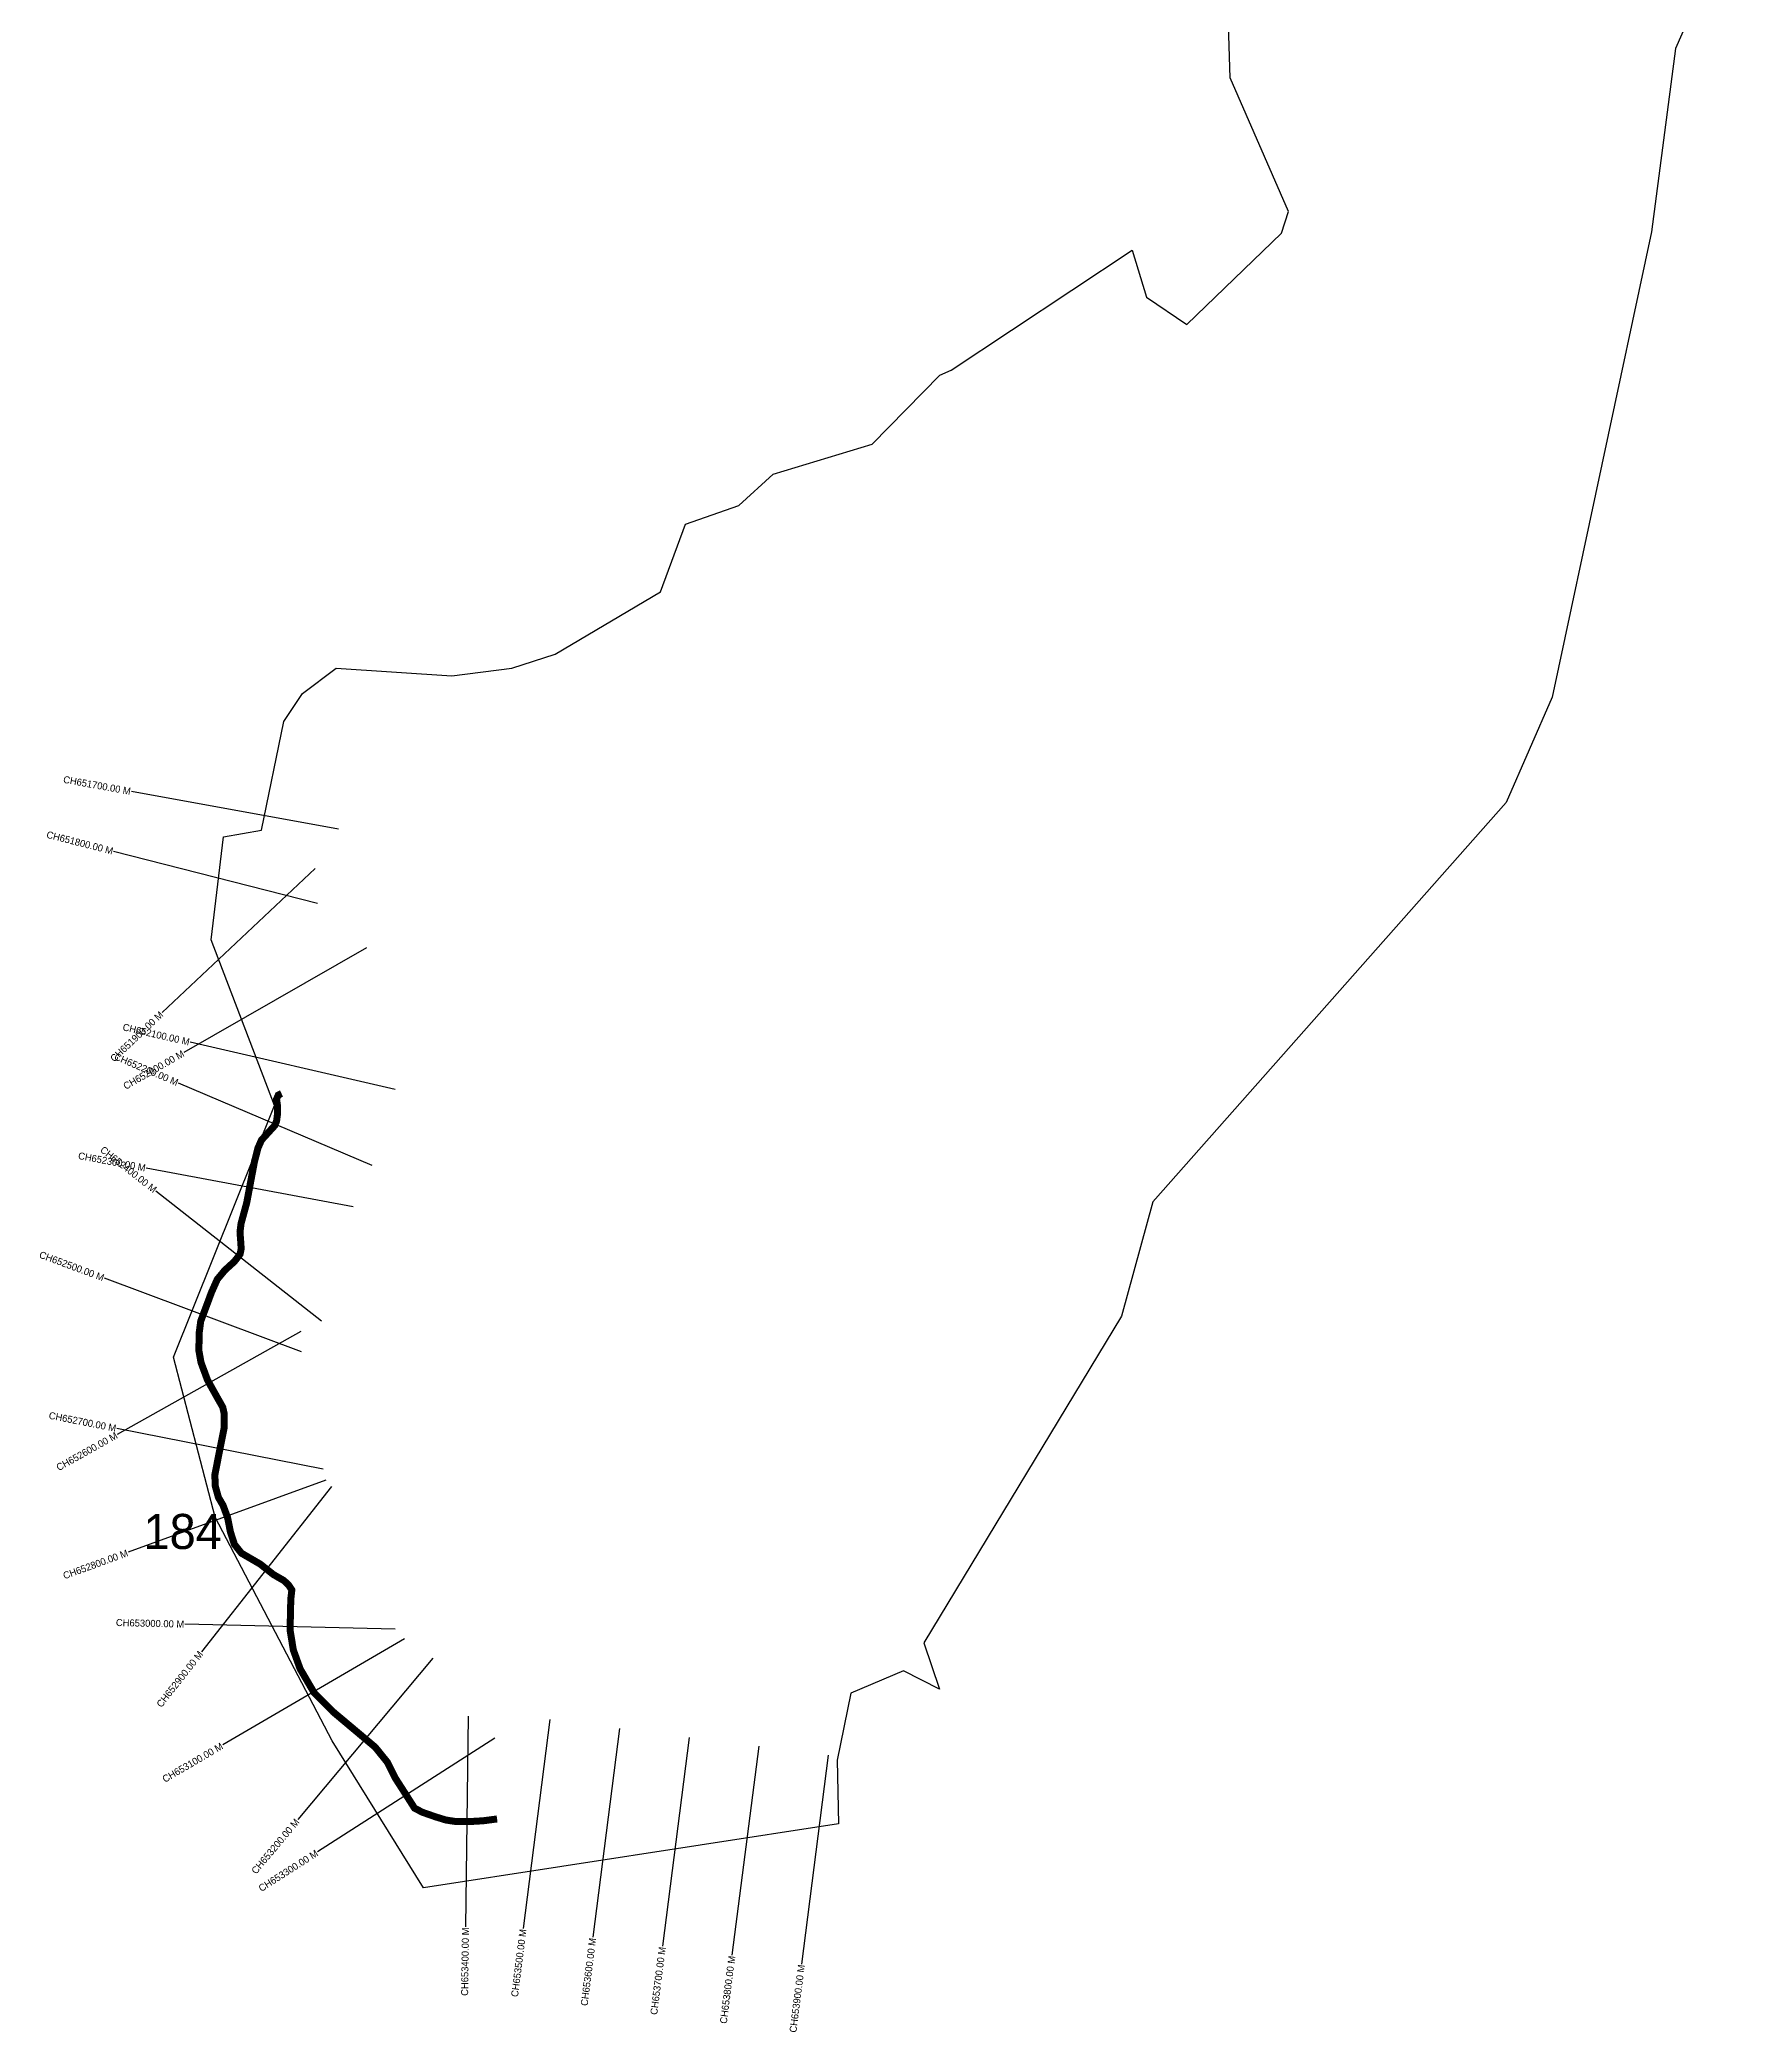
# Model space of a CAD drawing. Header units: metres. Extents: x 331616 to 336105, y 1791343 to 1797022.
# Drawn here: x 331616 to 334035, y 1791343 to 1794182 of the extents above; entities that cross this region are included whole.
import ezdxf
from ezdxf.enums import TextEntityAlignment as Align

# ---------------------------------------------------------------- set-up
doc = ezdxf.new("R2010")
doc.units = ezdxf.units.M
for name, color, linetype in [('CS', 134, 'Continuous'), ('CSMark', 6, 'Continuous'), ('UNPROTECTED', 10, 'Continuous')]:
    doc.layers.add(name, color=color, linetype=linetype)

msp = doc.modelspace()

# ---------------------------------------------------------------- linework, layer by layer
at = {"color": 6}
msp.add_lwpolyline([(334035.2, 1794369.5), (333947.1, 1794169.9), (333913, 1793909), (333771.4, 1793245.6), (333706, 1793095.5), (333202, 1792526.3), (333157.8, 1792363.5), (332875.7, 1791898), (332898.1, 1791831.7), (332847, 1791857.8), (332771.5, 1791826.3), (332752.4, 1791730.9), (332754, 1791640), (332162.8, 1791548.5), (332032.6, 1791758.3), (331865.6, 1792077.1), (331806, 1792304.8), (331950.4, 1792663.6), (331860, 1792899.7), (331877.4, 1793046.7), (331931.8, 1793056.1), (331963.5, 1793210.8), (331989.9, 1793250.7), (332037.9, 1793286.8), (332202.9, 1793276.1), (332288.7, 1793287.1), (332350.5, 1793307.1), (332500.4, 1793395.8), (332536.2, 1793492.3), (332611.9, 1793519), (332660.8, 1793563.6), (332802.3, 1793606.1), (332898.8, 1793704.6), (332914.7, 1793711.6), (333173, 1793882.7), (333193.1, 1793815.9), (333250.5, 1793776.9), (333385.5, 1793906.8), (333395.4, 1793937.7), (333312.6, 1794128.3), (333306.6, 1794309.8)], dxfattribs=at)
at = {"layer": 'CS'}
for p, q in [((332041.3, 1793057.7), (331746.1, 1793111.1)), ((332011.5, 1792951.5), (331720.8, 1793025.8)), ((332008.3, 1793001.6), (331789.9, 1792796)), ((332081.3, 1792888.4), (331821, 1792739.2)), ((332122.3, 1792686.5), (331829.9, 1792753.7)), ((332089.3, 1792578.1), (331813.3, 1792695.6)), ((332062.1, 1792519.1), (331767.2, 1792574.3)), ((332017.1, 1792356.5), (331781.2, 1792541.8)), ((331988.9, 1792312.7), (331707.8, 1792417.5)), ((331987.8, 1792341.7), (331726.1, 1792195)), ((332019.6, 1792145.2), (331725.3, 1792203.3)), ((332023.4, 1792129.9), (331741.6, 1792026.9)), ((332031.6, 1792120.8), (331845.9, 1791885.2)), ((332122.4, 1791917.2), (331822.5, 1791924.5)), ((332135.3, 1791903.8), (331876.4, 1791752.3)), ((332176.1, 1791875.9), (331983.4, 1791646)), ((332226.4, 1791793.2), (332222.4, 1791493.2)), ((332342.8, 1791788.5), (332304.7, 1791490.9)), ((332442, 1791775.8), (332403.9, 1791478.2)), ((332264.2, 1791761.8), (332011.6, 1791599.9)), ((332541.2, 1791763.1), (332503.1, 1791465.5)), ((332640.4, 1791750.4), (332602.3, 1791452.8)), ((332739.5, 1791737.7), (332701.5, 1791440.1))]:
    msp.add_line(p, q, dxfattribs=at)
at = {"layer": 'UNPROTECTED', "const_width": 10, "flags": 128}
msp.add_lwpolyline([(331960.2, 1792680.7), (331955.5, 1792678.4), (331953, 1792672.5), (331954.2, 1792665.6), (331954.5, 1792651.9), (331953.1, 1792641.3), (331950.5, 1792635.1), (331942.1, 1792625.9), (331931.6, 1792614.4), (331926.6, 1792603), (331921.5, 1792583.1), (331915, 1792548.6), (331910.6, 1792525.2), (331902.5, 1792495.5), (331901, 1792483.5), (331902, 1792470), (331902.7, 1792459.4), (331901, 1792451.6), (331892.9, 1792441.2), (331879.3, 1792428.8), (331868.6, 1792415.9), (331860.3, 1792397.2), (331850.7, 1792371.4), (331845, 1792356.2), (331843, 1792341), (331842.3, 1792314.9), (331845.4, 1792297.5), (331854.7, 1792272.3), (331868.8, 1792247.1), (331876.4, 1792233.7), (331878.5, 1792224.4), (331878.4, 1792204.2), (331870.4, 1792164.1), (331865.2, 1792137.5), (331865.6, 1792121.9), (331870.2, 1792105.2), (331876.9, 1792093.7), (331883.4, 1792076), (331887.3, 1792056.1), (331893, 1792038.3), (331903.1, 1792025.6), (331929.8, 1792010.1), (331948.5, 1791995.3), (331963.4, 1791986.7), (331970.1, 1791980.5), (331974.9, 1791973.2), (331973.4, 1791960.1), (331972.9, 1791938.5), (331972.4, 1791916.1), (331977, 1791887.8), (331986.8, 1791860.6), (332006.6, 1791826.8), (332033.9, 1791799.4), (332076.3, 1791763.8), (332093.7, 1791749.2), (332111, 1791727.8), (332122.4, 1791705.1), (332138, 1791680.8), (332149.8, 1791662.3), (332160.8, 1791656.5), (332180.3, 1791649.7), (332194.8, 1791645.3), (332207.4, 1791643.4), (332227.7, 1791643.1), (332247.9, 1791644.3), (332267.5, 1791646.9)], dxfattribs=at)

# ---------------------------------------------------------------- texts
at = {"insert": (331763.5, 1792081.6), "char_height": 50, "attachment_point": 1}
msp.add_mtext_dynamic_manual_height_columns('\\pxt1;184', width=70.183, gutter_width=1, heights=[33.3], dxfattribs=at)
at = {"layer": 'CSMark'}
for s, rotation, p in [('CH651700.00 M', 349.7418, (331745.1, 1793111.3)), ('CH651800.00 M', 345.6569, (331719.9, 1793026.1)), ('CH651900.00 M', 43.2815, (331789.2, 1792795.3)), ('CH652100.00 M', 347.0435, (331829, 1792754)), ('CH652000.00 M', 29.8284, (331820.2, 1792738.7)), ('CH652200.00 M', 336.9374, (331812.3, 1792696)), ('CH652400.00 M', 321.8591, (331780.4, 1792542.4)), ('CH652300.00 M', 349.3872, (331766.3, 1792574.5)), ('CH652500.00 M', 339.5622, (331706.8, 1792417.8)), ('CH652700.00 M', 348.8461, (331724.3, 1792203.5)), ('CH652600.00 M', 29.2737, (331725.2, 1792194.5)), ('CH652800.00 M', 20.0978, (331740.7, 1792026.5)), ('CH653000.00 M', 358.6042, (331821.5, 1791924.5)), ('CH652900.00 M', 51.7534, (331845.3, 1791884.4)), ('CH653100.00 M', 30.3378, (331875.5, 1791751.8)), ('CH653200.00 M', 50.0362, (331982.7, 1791645.2)), ('CH653300.00 M', 32.651, (332010.8, 1791599.4)), ('CH653400.00 M', 89.2455, (332222.4, 1791492.2)), ('CH653500.00 M', 82.7128, (332304.6, 1791489.9)), ('CH653600.00 M', 82.7128, (332403.8, 1791477.2)), ('CH653700.00 M', 82.7128, (332503, 1791464.5)), ('CH653800.00 M', 82.7128, (332602.2, 1791451.8)), ('CH653900.00 M', 82.7128, (332701.4, 1791439.2))]:
    msp.add_text(s, height=10, rotation=rotation, dxfattribs=at).set_placement(p, align=Align.MIDDLE_RIGHT)

doc.saveas('drawing.dxf')
